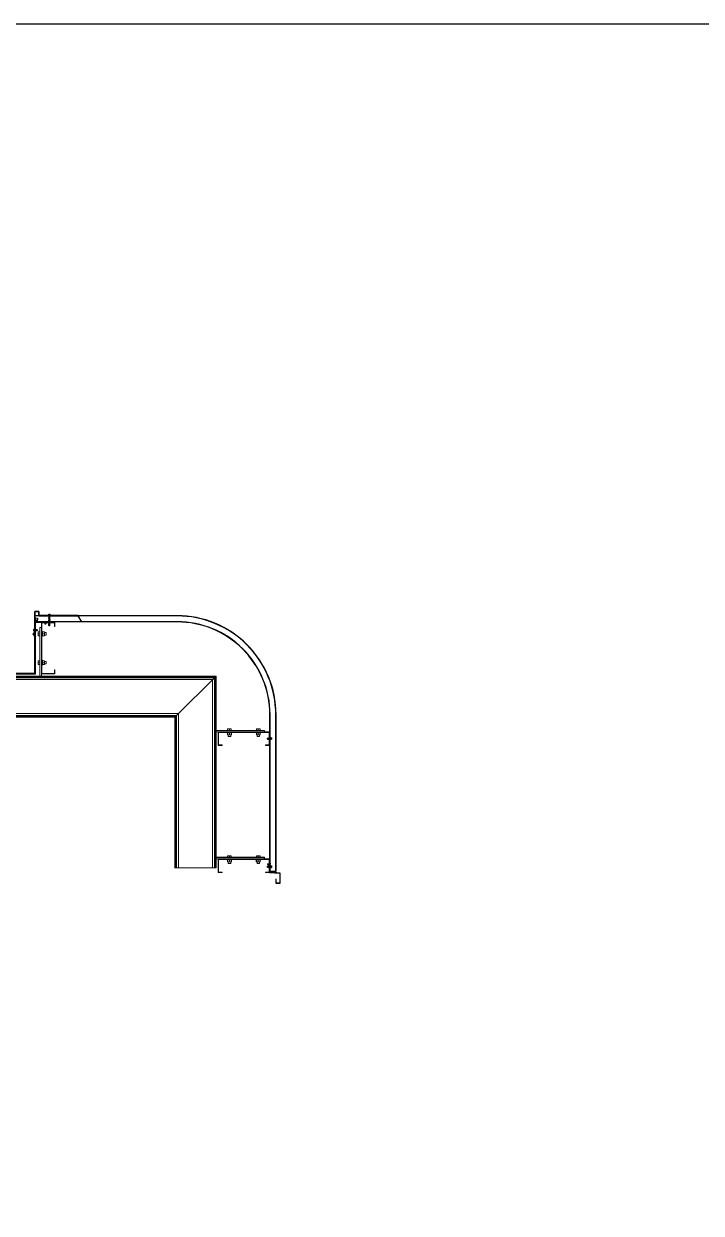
# Model space of a CAD drawing. Header units: inches. Extents: x 1359 to 46357, y -3807 to 191.
# Drawn here: x 23809.4 to 23842.3, y -957.1 to -899.3 of the extents above; entities that cross this region are included whole.
import ezdxf

# ---------------------------------------------------------------- set-up
doc = ezdxf.new("R2010")
doc.units = ezdxf.units.IN
doc.header["$MEASUREMENT"] = 0
doc.linetypes.add('DASHED2', pattern=[9.525, 6.35, -3.175])
for name, color, linetype, lineweight in [('Bolt', 1, 'Continuous', 0), ('Part', 1, 'Continuous', 0), ('S-STEEL-BEAM', 3, 'Continuous', 0)]:
    doc.layers.add(name, color=color, linetype=linetype, lineweight=lineweight)
for name, color, linetype in [('CAUTAO', 7, 'Continuous'), ('flashing', 6, 'Continuous'), ('ROOFING', 4, 'Continuous'), ('STRUCTURE', 1, 'Continuous')]:
    doc.layers.add(name, color=color, linetype=linetype)

# ---------------------------------------------------------------- blocks, each defined once
blk = doc.blocks.new('*A699')
at = {"layer": 'S-STEEL-BEAM', "color": 2, "linetype": 'Continuous', "lineweight": 0}
for p, q in [((538.553, 327.287), (537.753, 326.487)), ((538.553, 327.287), (538.553, 326.233)), ((538.483, 323.564), (538.483, 327.217)), ((538.521, 323.564), (538.521, 327.255)), ((538.537, 323.564), (538.537, 327.271)), ((537.753, 323.564), (537.753, 326.487)), ((537.769, 323.564), (537.769, 326.503)), ((537.785, 323.564), (537.785, 326.519)), ((537.823, 323.564), (537.823, 326.557)), ((538.553, 323.767), (538.553, 326.201)), ((538.553, 323.564), (538.553, 323.735)), ((538.553, 323.564), (537.753, 323.564))]:
    blk.add_line(p, q, dxfattribs=at)
blk = doc.blocks.new('*A704')
at = {"layer": 'S-STEEL-BEAM', "color": 2, "linetype": 'Continuous', "lineweight": 0}
for p, q in [((532.605, 327.287), (533.565, 327.287)), ((533.597, 327.287), (535.133, 327.287)), ((535.165, 327.287), (538.553, 327.287)), ((538.553, 327.287), (537.753, 326.487)), ((532.605, 327.271), (538.537, 327.271)), ((532.605, 327.255), (538.521, 327.255)), ((532.605, 327.217), (538.483, 327.217)), ((532.605, 326.557), (537.823, 326.557)), ((532.605, 326.519), (537.785, 326.519)), ((532.605, 326.503), (537.769, 326.503)), ((532.605, 326.487), (537.753, 326.487))]:
    blk.add_line(p, q, dxfattribs=at)
blk = doc.blocks.new('*A707')
at = {"layer": 'Bolt', "color": 7, "linetype": 'Continuous', "lineweight": 0}
for p, q in [((538.765, 326.185), (538.765, 326.195)), ((538.861, 326.185), (538.765, 326.185)), ((538.775, 326.145), (538.775, 326.185)), ((538.775, 326.145), (538.851, 326.145)), ((538.777, 326.233), (538.777, 326.265)), ((538.777, 326.265), (538.849, 326.265)), ((538.789, 326.113), (538.789, 326.145)), ((538.813, 326.233), (538.813, 326.265)), ((538.813, 326.145), (538.813, 326.185)), ((538.837, 326.113), (538.837, 326.145)), ((538.849, 326.233), (538.849, 326.265)), ((538.851, 326.145), (538.851, 326.185)), ((538.861, 326.185), (538.861, 326.195)), ((539.325, 326.185), (539.325, 326.195)), ((539.421, 326.185), (539.325, 326.185)), ((539.335, 326.145), (539.335, 326.185)), ((539.335, 326.145), (539.411, 326.145)), ((539.337, 326.233), (539.337, 326.265)), ((539.337, 326.265), (539.409, 326.265)), ((539.349, 326.113), (539.349, 326.145)), ((539.373, 326.233), (539.373, 326.265)), ((539.373, 326.145), (539.373, 326.185)), ((539.397, 326.113), (539.397, 326.145)), ((539.409, 326.233), (539.409, 326.265)), ((539.411, 326.145), (539.411, 326.185)), ((539.421, 326.185), (539.421, 326.195)), ((538.789, 326.113), (538.792, 326.113)), ((538.792, 326.113), (538.837, 326.113)), ((539.349, 326.113), (539.352, 326.113)), ((539.352, 326.113), (539.397, 326.113))]:
    blk.add_line(p, q, dxfattribs=at)
blk = doc.blocks.new('*A718')
at = {"layer": 'Bolt', "color": 7, "linetype": 'Continuous', "lineweight": 0}
for p, q in [((535.101, 328.143), (535.133, 328.143)), ((535.101, 328.071), (535.101, 328.143)), ((535.101, 328.107), (535.133, 328.107)), ((535.133, 328.071), (535.101, 328.071)), ((535.171, 328.155), (535.181, 328.155)), ((535.171, 328.059), (535.181, 328.059)), ((535.181, 328.155), (535.181, 328.059)), ((535.221, 328.145), (535.181, 328.145)), ((535.181, 328.107), (535.221, 328.107)), ((535.181, 328.069), (535.221, 328.069)), ((535.221, 328.069), (535.221, 328.145)), ((535.221, 328.131), (535.253, 328.131)), ((535.221, 328.083), (535.253, 328.083)), ((535.253, 328.086), (535.253, 328.131)), ((535.253, 328.083), (535.253, 328.086)), ((535.101, 327.583), (535.133, 327.583)), ((535.101, 327.511), (535.101, 327.583)), ((535.101, 327.547), (535.133, 327.547)), ((535.171, 327.595), (535.181, 327.595)), ((535.181, 327.595), (535.181, 327.499)), ((535.221, 327.585), (535.181, 327.585)), ((535.181, 327.547), (535.221, 327.547)), ((535.221, 327.509), (535.221, 327.585)), ((535.221, 327.571), (535.253, 327.571)), ((535.221, 327.523), (535.253, 327.523)), ((535.253, 327.526), (535.253, 327.571)), ((535.253, 327.523), (535.253, 327.526)), ((535.133, 327.511), (535.101, 327.511)), ((535.171, 327.499), (535.181, 327.499)), ((535.181, 327.509), (535.221, 327.509))]:
    blk.add_line(p, q, dxfattribs=at)
blk = doc.blocks.new('*A720')
at = {"layer": 'Bolt', "color": 7, "linetype": 'Continuous', "lineweight": 0}
for p, q in [((535.101, 328.143), (535.133, 328.143)), ((535.101, 328.071), (535.101, 328.143)), ((535.101, 328.107), (535.133, 328.107)), ((535.133, 328.071), (535.101, 328.071)), ((535.172, 328.155), (535.182, 328.155)), ((535.172, 328.059), (535.182, 328.059)), ((535.182, 328.155), (535.182, 328.059)), ((535.222, 328.145), (535.182, 328.145)), ((535.182, 328.107), (535.222, 328.107)), ((535.182, 328.069), (535.222, 328.069)), ((535.222, 328.069), (535.222, 328.145)), ((535.222, 328.131), (535.253, 328.131)), ((535.222, 328.083), (535.253, 328.083)), ((535.253, 328.086), (535.253, 328.131)), ((535.253, 328.083), (535.253, 328.086)), ((535.101, 327.583), (535.133, 327.583)), ((535.101, 327.511), (535.101, 327.583)), ((535.101, 327.547), (535.133, 327.547)), ((535.172, 327.595), (535.182, 327.595)), ((535.182, 327.595), (535.182, 327.499)), ((535.222, 327.585), (535.182, 327.585)), ((535.182, 327.547), (535.222, 327.547)), ((535.222, 327.509), (535.222, 327.585)), ((535.222, 327.571), (535.253, 327.571)), ((535.222, 327.523), (535.253, 327.523)), ((535.253, 327.526), (535.253, 327.571)), ((535.253, 327.523), (535.253, 327.526)), ((535.133, 327.511), (535.101, 327.511)), ((535.172, 327.499), (535.182, 327.499)), ((535.182, 327.509), (535.222, 327.509))]:
    blk.add_line(p, q, dxfattribs=at)
blk = doc.blocks.new('*A721')
at = {"layer": 'S-STEEL-BEAM', "color": 2, "linetype": 'Continuous', "lineweight": 0}
for p, q in [((535.165, 328.227), (535.133, 328.227)), ((535.133, 328.227), (535.133, 327.287)), ((535.165, 327.287), (535.133, 327.287)), ((535.165, 327.327), (535.165, 327.287))]:
    blk.add_line(p, q, dxfattribs=at)
blk = doc.blocks.new('*A728')
at = {"layer": 'Bolt', "color": 7, "linetype": 'Continuous', "lineweight": 0}
for p, q in [((538.765, 326.184), (538.765, 326.194)), ((538.861, 326.184), (538.765, 326.184)), ((538.775, 326.144), (538.775, 326.184)), ((538.775, 326.144), (538.851, 326.144)), ((538.777, 326.233), (538.777, 326.265)), ((538.777, 326.265), (538.849, 326.265)), ((538.789, 326.113), (538.789, 326.144)), ((538.813, 326.233), (538.813, 326.265)), ((538.813, 326.144), (538.813, 326.184)), ((538.837, 326.113), (538.837, 326.144)), ((538.849, 326.233), (538.849, 326.265)), ((538.851, 326.144), (538.851, 326.184)), ((538.861, 326.184), (538.861, 326.194)), ((539.325, 326.184), (539.325, 326.194)), ((539.421, 326.184), (539.325, 326.184)), ((539.335, 326.144), (539.335, 326.184)), ((539.335, 326.144), (539.411, 326.144)), ((539.337, 326.233), (539.337, 326.265)), ((539.337, 326.265), (539.409, 326.265)), ((539.349, 326.113), (539.349, 326.144)), ((539.373, 326.233), (539.373, 326.265)), ((539.373, 326.144), (539.373, 326.184)), ((539.397, 326.113), (539.397, 326.144)), ((539.409, 326.233), (539.409, 326.265)), ((539.411, 326.144), (539.411, 326.184)), ((539.421, 326.184), (539.421, 326.194)), ((538.789, 326.113), (538.792, 326.113)), ((538.792, 326.113), (538.837, 326.113)), ((539.349, 326.113), (539.352, 326.113)), ((539.352, 326.113), (539.397, 326.113))]:
    blk.add_line(p, q, dxfattribs=at)
blk = doc.blocks.new('*A731')
at = {"layer": 'S-STEEL-BEAM', "color": 2, "linetype": 'Continuous', "lineweight": 0}
for p, q in [((539.493, 326.233), (538.553, 326.233)), ((538.553, 326.201), (538.553, 326.233)), ((538.593, 326.201), (538.553, 326.201)), ((539.493, 326.201), (539.493, 326.233))]:
    blk.add_line(p, q, dxfattribs=at)
blk = doc.blocks.new('*A736')
at = {"layer": 'S-STEEL-BEAM', "color": 2, "linetype": 'Continuous', "lineweight": 0}
for p, q in [((538.593, 323.475), (538.593, 323.735)), ((538.593, 323.735), (539.593, 323.735)), ((539.587, 323.729), (538.599, 323.729)), ((538.599, 323.729), (538.599, 323.481)), ((539.587, 323.481), (539.587, 323.729)), ((539.593, 323.735), (539.593, 323.475)), ((538.593, 323.475), (538.673, 323.475)), ((538.599, 323.481), (538.673, 323.481)), ((538.673, 323.481), (538.673, 323.475)), ((539.513, 323.475), (539.513, 323.481)), ((539.513, 323.481), (539.587, 323.481)), ((539.593, 323.475), (539.513, 323.475))]:
    blk.add_line(p, q, dxfattribs=at)
blk = doc.blocks.new('*A737')
at = {"layer": 'S-STEEL-BEAM', "color": 2, "linetype": 'Continuous', "lineweight": 0}
for p, q in [((538.593, 325.941), (538.593, 326.201)), ((538.593, 326.201), (539.593, 326.201)), ((539.587, 326.195), (538.599, 326.195)), ((538.599, 326.195), (538.599, 325.947)), ((539.587, 325.947), (539.587, 326.195)), ((539.593, 326.201), (539.593, 325.941)), ((538.593, 325.941), (538.673, 325.941)), ((538.599, 325.947), (538.673, 325.947)), ((538.673, 325.947), (538.673, 325.941)), ((539.513, 325.941), (539.513, 325.947)), ((539.513, 325.947), (539.587, 325.947)), ((539.593, 325.941), (539.513, 325.941))]:
    blk.add_line(p, q, dxfattribs=at)
blk = doc.blocks.new('*A738')
at = {"layer": 'S-STEEL-BEAM', "color": 2, "linetype": 'Continuous', "lineweight": 0}
for p, q in [((535.165, 327.327), (535.165, 328.327)), ((535.165, 328.327), (535.425, 328.327)), ((535.419, 328.321), (535.171, 328.321)), ((535.171, 328.321), (535.171, 327.333)), ((535.419, 328.247), (535.419, 328.321)), ((535.425, 328.247), (535.419, 328.247)), ((535.425, 328.327), (535.425, 328.247)), ((535.425, 327.327), (535.165, 327.327)), ((535.171, 327.333), (535.419, 327.333)), ((535.419, 327.333), (535.419, 327.407)), ((535.419, 327.407), (535.425, 327.407)), ((535.425, 327.327), (535.425, 327.407))]:
    blk.add_line(p, q, dxfattribs=at)
blk = doc.blocks.new('*A746')
at = {"layer": 'S-STEEL-BEAM', "color": 2, "linetype": 'Continuous', "lineweight": 0}
for p, q in [((539.585, 323.727), (538.6, 323.727)), ((538.6, 323.727), (538.6, 323.482)), ((539.585, 323.482), (539.585, 323.727)), ((538.6, 323.482), (538.673, 323.482)), ((538.673, 323.482), (538.673, 323.481)), ((539.513, 323.481), (539.513, 323.482)), ((539.513, 323.482), (539.585, 323.482))]:
    blk.add_line(p, q, dxfattribs=at)
blk = doc.blocks.new('*A748')
at = {"layer": 'S-STEEL-BEAM', "color": 2, "linetype": 'Continuous', "lineweight": 0}
for p, q in [((535.417, 328.319), (535.172, 328.319)), ((535.172, 328.319), (535.172, 327.334)), ((535.417, 328.247), (535.417, 328.319)), ((535.419, 328.247), (535.417, 328.247)), ((535.172, 327.334), (535.417, 327.334)), ((535.417, 327.334), (535.417, 327.407)), ((535.417, 327.407), (535.419, 327.407))]:
    blk.add_line(p, q, dxfattribs=at)
blk = doc.blocks.new('*A749')
at = {"layer": 'S-STEEL-BEAM', "color": 2, "linetype": 'Continuous', "lineweight": 0}
for p, q in [((539.585, 326.194), (538.6, 326.194)), ((538.6, 326.194), (538.6, 325.949)), ((539.585, 325.949), (539.585, 326.194)), ((538.6, 325.949), (538.673, 325.949)), ((538.673, 325.949), (538.673, 325.947)), ((539.513, 325.947), (539.513, 325.949)), ((539.513, 325.949), (539.585, 325.949))]:
    blk.add_line(p, q, dxfattribs=at)
blk = doc.blocks.new('*A765')
at = {"layer": 'S-STEEL-BEAM', "color": 2, "linetype": 'Continuous', "lineweight": 0}
for p, q in [((539.493, 323.767), (538.553, 323.767)), ((538.553, 323.735), (538.553, 323.767)), ((538.593, 323.735), (538.553, 323.735)), ((539.493, 323.735), (539.493, 323.767))]:
    blk.add_line(p, q, dxfattribs=at)
blk = doc.blocks.new('*A768')
at = {"layer": 'Bolt', "color": 7, "linetype": 'Continuous', "lineweight": 0}
for p, q in [((538.765, 323.717), (538.765, 323.727)), ((538.861, 323.717), (538.765, 323.717)), ((538.775, 323.677), (538.775, 323.717)), ((538.775, 323.677), (538.851, 323.677)), ((538.777, 323.767), (538.777, 323.798)), ((538.777, 323.798), (538.849, 323.798)), ((538.789, 323.647), (538.789, 323.677)), ((538.789, 323.647), (538.792, 323.647)), ((538.792, 323.647), (538.837, 323.647)), ((538.813, 323.767), (538.813, 323.798)), ((538.813, 323.677), (538.813, 323.717)), ((538.837, 323.647), (538.837, 323.677)), ((538.849, 323.767), (538.849, 323.798)), ((538.851, 323.677), (538.851, 323.717)), ((538.861, 323.717), (538.861, 323.727)), ((539.325, 323.717), (539.325, 323.727)), ((539.421, 323.717), (539.325, 323.717)), ((539.335, 323.677), (539.335, 323.717)), ((539.335, 323.677), (539.411, 323.677)), ((539.337, 323.767), (539.337, 323.798)), ((539.337, 323.798), (539.409, 323.798)), ((539.349, 323.647), (539.349, 323.677)), ((539.349, 323.647), (539.352, 323.647)), ((539.352, 323.647), (539.397, 323.647)), ((539.373, 323.767), (539.373, 323.798)), ((539.373, 323.677), (539.373, 323.717)), ((539.397, 323.647), (539.397, 323.677)), ((539.409, 323.767), (539.409, 323.798)), ((539.411, 323.677), (539.411, 323.717)), ((539.421, 323.717), (539.421, 323.727))]:
    blk.add_line(p, q, dxfattribs=at)
blk = doc.blocks.new('*A771')
at = {"layer": 'Bolt', "color": 7, "linetype": 'Continuous', "lineweight": 0}
for p, q in [((538.765, 323.719), (538.765, 323.729)), ((538.861, 323.719), (538.765, 323.719)), ((538.775, 323.679), (538.775, 323.719)), ((538.775, 323.679), (538.851, 323.679)), ((538.777, 323.767), (538.777, 323.798)), ((538.777, 323.798), (538.849, 323.798)), ((538.789, 323.647), (538.789, 323.679)), ((538.789, 323.647), (538.792, 323.647)), ((538.792, 323.647), (538.837, 323.647)), ((538.813, 323.767), (538.813, 323.798)), ((538.813, 323.679), (538.813, 323.719)), ((538.837, 323.647), (538.837, 323.679)), ((538.849, 323.767), (538.849, 323.798)), ((538.851, 323.679), (538.851, 323.719)), ((538.861, 323.719), (538.861, 323.729)), ((539.325, 323.719), (539.325, 323.729)), ((539.421, 323.719), (539.325, 323.719)), ((539.335, 323.679), (539.335, 323.719)), ((539.335, 323.679), (539.411, 323.679)), ((539.337, 323.767), (539.337, 323.798)), ((539.337, 323.798), (539.409, 323.798)), ((539.349, 323.647), (539.349, 323.679)), ((539.349, 323.647), (539.352, 323.647)), ((539.352, 323.647), (539.397, 323.647)), ((539.373, 323.767), (539.373, 323.798)), ((539.373, 323.679), (539.373, 323.719)), ((539.397, 323.647), (539.397, 323.679)), ((539.409, 323.767), (539.409, 323.798)), ((539.411, 323.679), (539.411, 323.719)), ((539.421, 323.719), (539.421, 323.729))]:
    blk.add_line(p, q, dxfattribs=at)
blk = doc.blocks.new('*A693')
at = {"layer": 'S-STEEL-BEAM', "color": 2, "linetype": 'Continuous', "lineweight": 0}
for p, q in [((528.718, 327.957), (528.718, 328.282)), ((528.718, 328.282), (529.968, 328.282)), ((529.958, 328.272), (528.727, 328.272)), ((528.727, 328.272), (528.727, 327.966)), ((529.958, 327.966), (529.958, 328.272)), ((529.968, 328.282), (529.968, 327.957)), ((528.718, 327.957), (528.818, 327.957)), ((528.727, 327.966), (528.818, 327.966)), ((528.818, 327.966), (528.818, 327.957)), ((529.868, 327.957), (529.868, 327.966)), ((529.868, 327.966), (529.958, 327.966)), ((529.968, 327.957), (529.868, 327.957))]:
    blk.add_line(p, q, dxfattribs=at)
blk = doc.blocks.new('*A694')
at = {"layer": 'Bolt', "color": 7, "linetype": 'Continuous', "lineweight": 0}
for p, q in [((528.933, 328.26), (528.933, 328.272)), ((528.948, 328.322), (528.948, 328.361)), ((528.948, 328.361), (529.038, 328.361)), ((528.993, 328.322), (528.993, 328.361)), ((529.038, 328.322), (529.038, 328.361)), ((529.053, 328.26), (529.053, 328.272)), ((529.633, 328.26), (529.633, 328.272)), ((529.648, 328.322), (529.648, 328.361)), ((529.648, 328.361), (529.738, 328.361)), ((529.693, 328.322), (529.693, 328.361)), ((529.738, 328.322), (529.738, 328.361)), ((529.753, 328.26), (529.753, 328.272)), ((529.053, 328.26), (528.933, 328.26)), ((528.945, 328.21), (528.945, 328.26)), ((528.945, 328.21), (529.04, 328.21)), ((528.963, 328.172), (528.963, 328.21)), ((528.963, 328.172), (528.967, 328.172)), ((528.967, 328.172), (529.023, 328.172)), ((528.993, 328.21), (528.993, 328.26)), ((529.023, 328.172), (529.023, 328.21)), ((529.04, 328.21), (529.04, 328.26)), ((529.753, 328.26), (529.633, 328.26)), ((529.645, 328.21), (529.645, 328.26)), ((529.645, 328.21), (529.74, 328.21)), ((529.663, 328.172), (529.663, 328.21)), ((529.663, 328.172), (529.667, 328.172)), ((529.667, 328.172), (529.723, 328.172)), ((529.693, 328.21), (529.693, 328.26)), ((529.723, 328.172), (529.723, 328.21)), ((529.74, 328.21), (529.74, 328.26))]:
    blk.add_line(p, q, dxfattribs=at)
blk = doc.blocks.new('*A695')
at = {"layer": 'S-STEEL-BEAM', "color": 2, "linetype": 'Continuous', "lineweight": 0}
for p, q in [((528.718, 331.04), (528.718, 331.365)), ((528.718, 331.365), (529.968, 331.365)), ((529.958, 331.356), (528.727, 331.356)), ((528.727, 331.356), (528.727, 331.05)), ((529.958, 331.05), (529.958, 331.356)), ((529.968, 331.365), (529.968, 331.04)), ((528.718, 331.04), (528.818, 331.04)), ((528.727, 331.05), (528.818, 331.05)), ((528.818, 331.05), (528.818, 331.04)), ((529.868, 331.04), (529.868, 331.05)), ((529.868, 331.05), (529.958, 331.05)), ((529.968, 331.04), (529.868, 331.04))]:
    blk.add_line(p, q, dxfattribs=at)
blk = doc.blocks.new('*A696')
at = {"layer": 'S-STEEL-BEAM', "color": 2, "linetype": 'Continuous', "lineweight": 0}
for p, q in [((529.843, 328.322), (528.668, 328.322)), ((528.668, 328.282), (528.668, 328.322)), ((528.718, 328.282), (528.668, 328.282)), ((529.843, 328.282), (529.843, 328.322))]:
    blk.add_line(p, q, dxfattribs=at)
blk = doc.blocks.new('*A697')
at = {"layer": 'Bolt', "color": 7, "linetype": 'Continuous', "lineweight": 0}
for p, q in [((528.933, 328.262), (528.933, 328.272)), ((528.948, 328.322), (528.948, 328.361)), ((528.948, 328.361), (529.038, 328.361)), ((528.993, 328.322), (528.993, 328.361)), ((529.038, 328.322), (529.038, 328.361)), ((529.053, 328.262), (529.053, 328.272)), ((529.633, 328.262), (529.633, 328.272)), ((529.648, 328.322), (529.648, 328.361)), ((529.648, 328.361), (529.738, 328.361)), ((529.693, 328.322), (529.693, 328.361)), ((529.738, 328.322), (529.738, 328.361)), ((529.753, 328.262), (529.753, 328.272)), ((529.053, 328.262), (528.933, 328.262)), ((528.945, 328.212), (528.945, 328.262)), ((528.945, 328.212), (529.04, 328.212)), ((528.963, 328.172), (528.963, 328.212)), ((528.963, 328.172), (528.967, 328.172)), ((528.967, 328.172), (529.023, 328.172)), ((528.993, 328.212), (528.993, 328.262)), ((529.023, 328.172), (529.023, 328.212)), ((529.04, 328.212), (529.04, 328.262)), ((529.753, 328.262), (529.633, 328.262)), ((529.645, 328.212), (529.645, 328.262)), ((529.645, 328.212), (529.74, 328.212)), ((529.663, 328.172), (529.663, 328.212)), ((529.663, 328.172), (529.667, 328.172)), ((529.667, 328.172), (529.723, 328.172)), ((529.693, 328.212), (529.693, 328.262)), ((529.723, 328.172), (529.723, 328.212)), ((529.74, 328.212), (529.74, 328.262))]:
    blk.add_line(p, q, dxfattribs=at)
blk = doc.blocks.new('Short_Self_drilling')
at = {"layer": 'STRUCTURE', "color": 1, "linetype": 'Continuous'}
for p, q in [((6.4, 1.7), (-6.4, 1.7)), ((5.1, 3.8), (-5.1, 3.8)), ((-2.6, 2.9), (-5.1, 2.9)), ((-3.4, 3.8), (-3.4, 6.8)), ((3, 7.2), (-3, 7.2)), ((2.6, 2.9), (-2.6, 2.9)), ((-2.1, 2.8), (-2.1, 2.9)), ((6.3, 0), (0, 0)), ((2.2, 2.8), (2.2, 2.9)), ((2.2, -0.5), (2.2, 0)), ((5.1, 2.9), (2.6, 2.9)), ((3.4, 3.8), (3.4, 6.8)), ((3, -1.2), (-2.7, -0.2)), ((3, -2.7), (-2.7, -1.8)), ((3, -4.2), (-2.7, -3.3)), ((3, -5.8), (-2.7, -4.8)), ((3, -7.3), (-2.7, -6.3)), ((-1.9, -8), (-2.7, -7.9)), ((-2.1, -1.4), (-2.1, -0.9)), ((-2.1, -2.9), (-2.1, -2.4)), ((-2.1, -4.4), (-2.1, -3.9)), ((-2.1, -6), (-2.1, -5.4)), ((-2.1, -7.5), (-2.1, -7)), ((-2.1, -12.3), (-2.1, -8.5)), ((3, -8.8), (-1.1, -8.1)), ((2.1, -12.3), (2.1, -9.1)), ((2.2, -2), (2.2, -1.5)), ((2.2, -3.6), (2.2, -3)), ((2.2, -5.1), (2.2, -4.6)), ((2.2, -6.6), (2.2, -6.1)), ((2.2, -8.1), (2.2, -7.6))]:
    blk.add_line(p, q, dxfattribs=at)
blk.add_lwpolyline([(6.4, 1.3), (6.4, 1.7), (2.1, 2.8), (-2.1, 2.8), (-6.4, 1.7), (-6.4, 1.3)], close=True, dxfattribs=at)
for points in [[(-6.4, 1.3, -0.088869), (-6.3, 0), (0, 0)], [(-0.1, 3.8), (-0.3, 6.2, 0.338878), (-3.1, 6.2), (-3.3, 3.8)], [(3.3, 3.8), (3.1, 6.2, 0.338878), (0.3, 6.2), (0.1, 3.8)], [(2.1, -12.3), (0.2, -14.2, -0.333596), (-0.2, -14.2), (-2.1, -12.3)], [(-0.1, -14), (-1, -12.2, -0.148657), (-1.4, -11.2), (-2, -7.7, -0.815006), (-1.2, -7.8, 0.150833), (-0.8, -8.7)], [(2.1, -12.3), (1.7, -11.7, 0.52242), (0.9, -11.7), (-0.2, -14.2)]]:
    blk.add_lwpolyline(points, format="xyb", dxfattribs=at)
for points in [[(3, -1.2), (2.2, -1.5), (-2.1, -0.8), (-2.7, -0.2), (-2.4, 0)], [(3, -2.7), (2.2, -3), (-2.1, -2.4), (-2.7, -1.8), (-2.1, -1.4), (2.2, -2), (3, -2.7)], [(3, -4.2), (2.2, -4.6), (-2.1, -3.9), (-2.7, -3.3), (-2.1, -2.9), (2.2, -3.6), (3, -4.2)], [(3, -5.8), (2.2, -6.1), (-2.1, -5.4), (-2.7, -4.8), (-2.1, -4.4), (2.2, -5.1), (3, -5.8)], [(3, -7.3), (2.2, -7.6), (-2.1, -7), (-2.7, -6.3), (-2.1, -6), (2.2, -6.6), (3, -7.3)], [(-1.8, -8.5), (-2.1, -8.5), (-2.7, -7.9), (-2.1, -7.5), (-1.8, -7.5)], [(-1.3, -7.6), (2.2, -8.1), (3, -8.8)], [(-1.2, 0), (2.2, -0.5), (3, -1.2)], [(3, -8.8), (2.2, -9.1), (-0.8, -8.7)]]:
    blk.add_lwpolyline(points, dxfattribs=at)
for centre, radius, start, end in [((-5, 3.3), 0.455, 109.79487, 250.26739), ((-3, 6.8), 0.429, 90.03113, 180.03113), ((3, 6.8), 0.429, 0.03113, 90.03113), ((5.1, 3.3), 0.435, 279.72757, 80.33469), ((10, 0.2), 3.74, 162.29632, 182.61031)]:
    blk.add_arc(centre, radius, start, end, dxfattribs=at)
blk = doc.blocks.new('HFR-1')
at = {"layer": 'STRUCTURE', "color": 1, "linetype": 'Continuous'}
for p, q in [((-5.5, 0), (5.5, 0)), ((-5.2, 0.8), (-3.4, 1.5)), ((5.2, 0.8), (3.4, 1.5)), ((-2.4, -1.2), (-3, -1.6)), ((-3, -1.6), (-2.4, -1.9)), ((-2.4, -1.9), (-3, -2.3)), ((-3, -2.3), (-2.4, -2.6)), ((-2.4, -2.6), (-3, -3)), ((-3, -3), (-2.4, -3.3)), ((-2.4, -3.3), (-3, -3.7)), ((-3, -3.7), (-2.4, -4.1)), ((-2.4, -4.1), (-3, -4.4)), ((-3, -4.4), (-2.4, -4.8)), ((-2.4, -4.8), (-3, -5.1)), ((-3, -5.1), (-2.4, -5.5)), ((-2.4, -5.5), (-3, -5.8)), ((-3, -5.8), (-2.4, -6.2)), ((-2.4, -6.2), (-3, -6.6)), ((-3, -6.6), (-2.4, -6.9)), ((-2.4, -6.9), (-3, -7.3)), ((-3, -7.3), (-2.4, -7.6)), ((-2.4, -7.6), (-3, -8)), ((-3, -8), (-2.4, -8.3)), ((-2.4, -8.3), (-3, -8.7)), ((-3, -8.7), (-2.4, -9)), ((-2.4, -9), (-3, -9.4)), ((-3, -9.4), (-2.4, -9.7)), ((-2.4, -9.7), (-3, -10.1)), ((-3, -10.1), (-2.4, -10.5)), ((-2.4, -10.5), (-3, -10.8)), ((-3, -10.8), (-2.4, -11.2)), ((-2.4, -11.2), (-3, -11.5)), ((-3, -11.5), (-2.4, -11.9)), ((-2.9, -1.6), (2.9, -1.4)), ((-2.9, -2.3), (2.9, -2.1)), ((-2.9, -3), (2.9, -2.8)), ((-2.9, -3.7), (2.9, -3.6)), ((-2.9, -4.4), (2.9, -4.3)), ((-2.9, -5.1), (2.9, -5)), ((-2.9, -5.9), (2.9, -5.7)), ((-2.9, -6.6), (2.9, -6.4)), ((-2.9, -7.3), (2.9, -7.1)), ((-2.9, -8), (2.9, -7.8)), ((-2.9, -8.7), (2.9, -8.5)), ((-2.9, -9.4), (2.9, -9.2)), ((-2.9, -10.1), (1.5, -10)), ((-2.9, -10.8), (1.3, -10.7)), ((-2.9, -11.5), (0.9, -11.4)), ((-2.5, -17.4), (-2.5, -11.8)), ((-2.5, -17.4), (-2, -16.7)), ((-2.5, -17.4), (-0.2, -19.7)), ((2.4, -1.1), (-2.4, -1.2)), ((2.4, -1.8), (-2.4, -1.9)), ((-2.4, -1.9), (2.4, -1.8)), ((-2.4, -2.6), (2.4, -2.5)), ((2.4, -2.5), (-2.4, -2.6)), ((-2.4, -3.3), (2.4, -3.2)), ((2.4, -3.2), (-2.4, -3.3)), ((-2.4, -4.1), (2.4, -3.9)), ((2.4, -3.9), (-2.4, -4.1)), ((-2.4, -4.8), (2.4, -4.6)), ((2.4, -4.6), (-2.4, -4.8)), ((-2.4, -5.5), (2.4, -5.3)), ((2.4, -5.3), (-2.4, -5.5)), ((-2.4, -6.2), (2.4, -6)), ((2.4, -6), (-2.4, -6.2)), ((-2.4, -6.9), (2.4, -6.8)), ((2.4, -6.8), (-2.4, -6.9)), ((-2.4, -7.6), (2.4, -7.5)), ((2.4, -7.5), (-2.4, -7.6)), ((-2.4, -8.3), (2.4, -8.2)), ((2.4, -8.2), (-2.4, -8.3)), ((-2.4, -9), (2.4, -8.9)), ((2.4, -8.9), (-2.4, -9)), ((-2.4, -9.7), (2.4, -9.6)), ((2.4, -9.6), (-2.4, -9.7)), ((1.4, -10.3), (-2.4, -10.5)), ((-2.4, -10.5), (1.4, -10.3)), ((-2.4, -11.2), (1.1, -11.1)), ((1.1, -11.1), (-2.4, -11.2)), ((-2.4, -11.9), (0.4, -11.8)), ((-1, -16.7), (0.2, -19.7)), ((0.1, -19.4), (1.2, -17.3)), ((0.2, -19.7), (2.5, -17.4)), ((1.6, -16.1), (2.3, -10.2)), ((2.2, -10), (2.9, -10)), ((2.2, -11), (2.4, -11)), ((2.4, -11), (2.2, -11)), ((2.2, -11.4), (2.9, -11.4)), ((2.2, -11.7), (2.4, -11.7)), ((2.4, -10.3), (2.3, -10.3)), ((2.3, -10.3), (2.4, -10.3)), ((2.3, -10.7), (2.9, -10.7)), ((2.9, -1.4), (2.4, -1.1)), ((2.4, -1.8), (2.9, -1.4)), ((2.9, -2.1), (2.4, -1.8)), ((2.4, -2.5), (2.9, -2.1)), ((2.9, -2.8), (2.4, -2.5)), ((2.4, -3.2), (2.9, -2.8)), ((2.9, -3.6), (2.4, -3.2)), ((2.4, -3.9), (2.9, -3.6)), ((2.9, -4.3), (2.4, -3.9)), ((2.4, -4.6), (2.9, -4.3)), ((2.9, -5), (2.4, -4.6)), ((2.4, -5.3), (2.9, -5)), ((2.9, -5.7), (2.4, -5.3)), ((2.4, -6), (2.9, -5.7)), ((2.9, -6.4), (2.4, -6)), ((2.4, -6.8), (2.9, -6.4)), ((2.9, -7.1), (2.4, -6.8)), ((2.4, -7.5), (2.9, -7.1)), ((2.9, -7.8), (2.4, -7.5)), ((2.4, -8.2), (2.9, -7.8)), ((2.9, -8.5), (2.4, -8.2)), ((2.4, -8.9), (2.9, -8.5)), ((2.9, -9.2), (2.4, -8.9)), ((2.4, -9.6), (2.9, -9.2)), ((2.9, -10), (2.4, -9.6)), ((2.4, -10.3), (2.9, -10)), ((2.9, -10.7), (2.4, -10.3)), ((2.4, -11), (2.9, -10.7)), ((2.9, -11.4), (2.4, -11)), ((2.4, -11.7), (2.9, -11.4)), ((2.5, -17.4), (2.5, -11.7))]:
    blk.add_line(p, q, dxfattribs=at)
at = {"layer": 'STRUCTURE', "color": 1, "linetype": 'Continuous', "ltscale": 8}
for p in [(-3.4, 1.5), (3.4, 1.5)]:
    blk.add_line(p, (0, 1.5), dxfattribs=at)
at = {"layer": 'STRUCTURE', "color": 1, "linetype": 'DASHED2'}
for p in [(-1.9, 1.5), (1.9, 1.5)]:
    blk.add_line(p, (0, 0), dxfattribs=at)
at = {"layer": 'STRUCTURE', "color": 1, "linetype": 'Continuous', "ltscale": 8}
for centre, start, end in [((-4.7, 0.2), 130.41001, 194.80618), ((4.7, 0.2), 345.19382, 49.58999)]:
    blk.add_arc(centre, 0.801, start, end, dxfattribs=at)
at = {"layer": 'STRUCTURE', "color": 1, "linetype": 'Continuous'}
for centre, radius, start, end in [((-7.3, -9), 9.14, 58.06501, 78.8402), ((5.1, -3.8), 3.83, 84.20393, 134.36205), ((-1.5, -17.1), 0.59, 34.23018, 144.5641), ((0, -19.4), 0.331, 231.63478, 305.42875), ((-0.5, -10.1), 1.93, 296.60409, 355.39217), ((-0.6, -16), 2.2, 324.00482, 357.82685), ((1.9, -10.3), 0.444, 15.97616, 172.6971)]:
    blk.add_arc(centre, radius, start, end, dxfattribs=at)
blk = doc.blocks.new('A$C26A6701F')
at = {"layer": 'STRUCTURE', "color": 1, "linetype": 'Continuous'}
for p, q in [((0, 17.2), (1.3, 17.5)), ((0, 17.1), (0, 17.2)), ((0, 17.2), (4, 17.2)), ((4, 17.1), (0, 17.1)), ((3.9, 16.7), (0.1, 16.7)), ((0.4, 17.8), (3.6, 17.8)), ((0.4, 17.6), (1.2, 17.6)), ((0.9, 17.8), (0.9, 18.8)), ((1, 17.8), (1, 18.6)), ((1, 6.2), (2.8, 6.5)), ((1.3, 6.4), (1, 6.2)), ((1, 6.2), (1.3, 6.1)), ((1.3, 6), (1, 5.8)), ((1, 5.8), (2.8, 6)), ((1, 5.8), (1.3, 5.6)), ((1, 5.3), (2.8, 5.6)), ((1.3, 5.5), (1, 5.3)), ((1, 5.3), (1.3, 5.2)), ((1, 4.8), (2.8, 5.1)), ((1.3, 5), (1, 4.8)), ((1, 4.8), (1.3, 4.7)), ((1, 4.3), (2.8, 4.6)), ((1.3, 4.5), (1, 4.3)), ((1, 4.3), (1.3, 4.2)), ((1.3, 4.1), (1, 3.9)), ((1, 3.9), (2.8, 4.1)), ((1, 3.9), (1.3, 3.8)), ((1.3, 3.6), (1, 3.4)), ((1, 3.4), (2.3, 3.6)), ((1, 3.4), (1.3, 3.3)), ((1.1, 18.9), (2.9, 18.9)), ((1.2, 16.7), (1.1, 16.7)), ((1.1, 16.7), (1.4, 16.6)), ((1.1, 16.7), (1.4, 16.7)), ((1.1, 16.2), (2.9, 16.5)), ((1.4, 16.4), (1.1, 16.2)), ((1.1, 16.2), (1.4, 16.1)), ((1.1, 15.7), (2.9, 16)), ((1.4, 15.9), (1.1, 15.7)), ((1.1, 15.7), (1.4, 15.6)), ((1.4, 15.5), (1.1, 15.2)), ((1.1, 15.2), (2.9, 15.5)), ((1.1, 15.2), (1.4, 15.1)), ((1.4, 15), (1.1, 14.8)), ((1.1, 14.8), (2.9, 15)), ((1.1, 14.8), (1.4, 14.7)), ((1.1, 14.3), (2.9, 14.6)), ((1.4, 14.5), (1.1, 14.3)), ((1.1, 14.3), (1.4, 14.2)), ((1.1, 13.8), (2.9, 14.1)), ((1.4, 14), (1.1, 13.8)), ((1.1, 13.8), (1.4, 13.7)), ((1.4, 13.6), (1.1, 13.3)), ((1.1, 13.3), (2.9, 13.6)), ((1.1, 13.3), (1.4, 13.2)), ((1.1, 12.9), (2.9, 13.2)), ((1.4, 13.1), (1.1, 12.9)), ((1.1, 12.9), (1.4, 12.8)), ((1.1, 12.4), (2.9, 12.7)), ((1.4, 12.6), (1.1, 12.4)), ((1.1, 12.4), (1.4, 12.3)), ((1.1, 11.9), (2.9, 12.2)), ((1.4, 12.1), (1.1, 11.9)), ((1.1, 11.9), (1.4, 11.8)), ((1.4, 11.7), (1.1, 11.5)), ((1.1, 11.5), (2.9, 11.7)), ((1.1, 11.5), (1.4, 11.3)), ((1.1, 11), (2.9, 11.3)), ((1.4, 11.2), (1.1, 11)), ((1.1, 11), (1.3, 10.9)), ((1.1, 10.5), (2.9, 10.8)), ((1.4, 10.7), (1.1, 10.5)), ((1.1, 10.5), (1.3, 10.4)), ((1.1, 10), (2.9, 10.3)), ((1.3, 10.2), (1.1, 10)), ((1.1, 10), (1.3, 9.9)), ((1.3, 9.8), (1.1, 9.6)), ((1.1, 9.6), (2.9, 9.8)), ((1.1, 9.6), (1.3, 9.4)), ((1.1, 9.1), (2.8, 9.4)), ((1.3, 9.3), (1.1, 9.1)), ((1.1, 9.1), (1.3, 9)), ((1.1, 8.6), (2.8, 8.9)), ((1.3, 8.8), (1.1, 8.6)), ((1.1, 8.6), (1.3, 8.5)), ((1.1, 8.1), (2.8, 8.4)), ((1.3, 8.3), (1.1, 8.1)), ((1.1, 8.1), (1.3, 8)), ((1.3, 7.9), (1.1, 7.7)), ((1.1, 7.7), (2.8, 7.9)), ((1.1, 7.7), (1.3, 7.5)), ((1.1, 7.2), (2.8, 7.5)), ((1.3, 7.4), (1.1, 7.2)), ((1.1, 7.2), (1.3, 7.1)), ((1.1, 6.7), (2.8, 7)), ((1.3, 6.9), (1.1, 6.7)), ((1.1, 6.7), (1.3, 6.6)), ((1.2, 17.6), (2.8, 17.6)), ((1.3, 17.5), (1.3, 17.6)), ((1.3, 17.5), (2.7, 17.5)), ((1.3, 10.7), (1.3, 10.9)), ((1.3, 10.4), (2.7, 10.6)), ((2.7, 10.4), (1.3, 10.2)), ((1.3, 10.2), (1.3, 10.4)), ((1.3, 9.9), (2.7, 10.1)), ((2.7, 9.9), (1.3, 9.8)), ((1.3, 9.9), (1.3, 9.8)), ((1.3, 9.4), (2.7, 9.6)), ((2.6, 9.5), (1.3, 9.3)), ((1.3, 9.3), (1.3, 9.4)), ((1.3, 9), (2.7, 9.2)), ((2.6, 9), (1.3, 8.8)), ((1.3, 8.8), (1.3, 9)), ((1.3, 8.5), (2.7, 8.7)), ((2.6, 8.5), (1.3, 8.3)), ((1.3, 8.3), (1.3, 8.5)), ((1.3, 8), (2.7, 8.2)), ((2.6, 8), (1.3, 7.9)), ((1.3, 7.9), (1.3, 8)), ((1.3, 7.5), (2.7, 7.7)), ((2.6, 7.6), (1.3, 7.4)), ((1.3, 7.4), (1.3, 7.5)), ((1.3, 7.1), (2.7, 7.3)), ((2.6, 7.1), (1.3, 6.9)), ((1.3, 6.9), (1.3, 7.1)), ((1.3, 6.6), (2.7, 6.8)), ((2.6, 6.6), (1.3, 6.4)), ((1.3, 6.4), (1.3, 6.6)), ((1.3, 6.1), (2.6, 6.3)), ((2.6, 6.1), (1.3, 6)), ((1.3, 6), (1.3, 6.1)), ((1.3, 5.6), (2.6, 5.8)), ((2.6, 5.7), (1.3, 5.5)), ((1.3, 5.5), (1.3, 5.6)), ((1.3, 5.2), (2.6, 5.4)), ((2.6, 5.2), (1.3, 5)), ((1.3, 5), (1.3, 5.2)), ((1.3, 4.7), (2.6, 4.9)), ((2.6, 4.7), (1.3, 4.5)), ((1.3, 4.5), (1.3, 4.7)), ((1.3, 4.2), (2.6, 4.4)), ((2.6, 4.3), (1.3, 4.1)), ((1.3, 4.1), (1.3, 4.2)), ((1.3, 3.8), (2.6, 3.9)), ((1.3, 3.6), (1.3, 3.8)), ((2.3, 3.7), (1.3, 3.6)), ((1.3, 3.3), (2.2, 3.4)), ((1.3, 0.6), (1.3, 3.3)), ((1.3, 0.6), (1.4, 0.8)), ((1.3, 0.6), (1.9, 0)), ((1.4, 16.6), (2.4, 16.7)), ((2.7, 16.6), (1.4, 16.4)), ((1.4, 16.4), (1.4, 16.6)), ((1.4, 16.1), (2.7, 16.3)), ((2.7, 16.1), (1.4, 15.9)), ((1.4, 15.9), (1.4, 16.1)), ((1.4, 15.6), (2.7, 15.8)), ((2.7, 15.6), (1.4, 15.5)), ((1.4, 15.5), (1.4, 15.6)), ((1.4, 15.1), (2.7, 15.3)), ((2.7, 15.2), (1.4, 15)), ((1.4, 15), (1.4, 15.1)), ((1.4, 14.7), (2.7, 14.9)), ((2.7, 14.7), (1.4, 14.5)), ((1.4, 14.5), (1.4, 14.7)), ((1.4, 14.2), (2.7, 14.4)), ((2.7, 14.2), (1.4, 14)), ((1.4, 14), (1.4, 14.2)), ((1.4, 13.7), (2.7, 13.9)), ((2.7, 13.7), (1.4, 13.6)), ((1.4, 13.6), (1.4, 13.7)), ((1.4, 13.2), (2.7, 13.4)), ((2.7, 13.3), (1.4, 13.1)), ((1.4, 13.2), (1.4, 13.1)), ((1.4, 12.8), (2.7, 13)), ((2.7, 12.8), (1.4, 12.6)), ((1.4, 12.6), (1.4, 12.8)), ((1.4, 12.3), (2.7, 12.5)), ((2.7, 12.3), (1.4, 12.1)), ((1.4, 12.1), (1.4, 12.3)), ((1.4, 11.8), (2.7, 12)), ((2.7, 11.8), (1.4, 11.7)), ((1.4, 11.7), (1.4, 11.8)), ((1.4, 11.3), (2.7, 11.5)), ((2.7, 11.4), (1.4, 11.2)), ((1.4, 11.2), (1.4, 11.3)), ((1.3, 10.9), (2.7, 11.1)), ((2.7, 10.9), (1.4, 10.7)), ((1.7, 0.8), (2, 0)), ((1.9, 18.6), (2, 17.8)), ((2, 17.8), (2.1, 18.6)), ((2, 0), (2.6, 0.6)), ((2, 0.1), (2.3, 0.6)), ((2.4, 1), (2.6, 3.7)), ((2.6, 3.8), (2.5, 3.8)), ((2.5, 3.6), (2.8, 3.7)), ((2.5, 3.5), (2.6, 3.5)), ((2.6, 9.5), (2.7, 9.6)), ((2.6, 9.5), (2.8, 9.4)), ((2.6, 9), (2.6, 9.2)), ((2.6, 9), (2.8, 8.9)), ((2.6, 8.5), (2.6, 8.7)), ((2.6, 8.5), (2.8, 8.4)), ((2.6, 8), (2.6, 8.2)), ((2.6, 8), (2.8, 7.9)), ((2.6, 7.6), (2.6, 7.7)), ((2.6, 7.6), (2.8, 7.5)), ((2.6, 7.1), (2.6, 7.3)), ((2.6, 7.1), (2.8, 7)), ((2.6, 6.6), (2.6, 6.8)), ((2.6, 6.6), (2.8, 6.5)), ((2.6, 6.3), (2.8, 6.5)), ((2.6, 6.1), (2.6, 6.3)), ((2.6, 6.1), (2.8, 6)), ((2.6, 5.8), (2.8, 6)), ((2.6, 5.7), (2.6, 5.8)), ((2.6, 5.7), (2.8, 5.6)), ((2.6, 5.4), (2.8, 5.6)), ((2.6, 5.2), (2.6, 5.4)), ((2.6, 5.2), (2.8, 5.1)), ((2.6, 4.9), (2.8, 5.1)), ((2.6, 4.7), (2.6, 4.9)), ((2.6, 4.7), (2.8, 4.6)), ((2.6, 4.4), (2.8, 4.6)), ((2.6, 4.3), (2.6, 4.4)), ((2.8, 4.1), (2.6, 4.3)), ((2.6, 3.9), (2.8, 4.1)), ((2.6, 3.8), (2.6, 3.9)), ((2.8, 3.7), (2.6, 3.8)), ((2.6, 3.5), (2.8, 3.7)), ((2.6, 0.6), (2.6, 3.5)), ((2.7, 17.5), (2.7, 17.6)), ((2.7, 17.5), (4, 17.2)), ((2.7, 16.6), (2.7, 16.7)), ((2.7, 16.6), (2.9, 16.5)), ((2.7, 16.3), (2.9, 16.5)), ((2.7, 16.1), (2.7, 16.3)), ((2.7, 16.1), (2.9, 16)), ((2.7, 15.8), (2.9, 16)), ((2.7, 15.6), (2.7, 15.8)), ((2.7, 15.6), (2.9, 15.5)), ((2.7, 15.3), (2.9, 15.5)), ((2.7, 15.2), (2.7, 15.3)), ((2.7, 15.2), (2.9, 15)), ((2.7, 14.9), (2.9, 15)), ((2.7, 14.7), (2.7, 14.9)), ((2.7, 14.7), (2.9, 14.6)), ((2.7, 14.4), (2.9, 14.6)), ((2.7, 14.2), (2.7, 14.4)), ((2.7, 14.2), (2.9, 14.1)), ((2.7, 13.9), (2.9, 14.1)), ((2.7, 13.7), (2.7, 13.9)), ((2.7, 13.7), (2.9, 13.6)), ((2.7, 13.4), (2.9, 13.6)), ((2.7, 13.4), (2.7, 13.3)), ((2.7, 13.3), (2.9, 13.2)), ((2.7, 13), (2.9, 13.2)), ((2.7, 12.8), (2.7, 13)), ((2.7, 12.8), (2.9, 12.7)), ((2.7, 12.5), (2.9, 12.7)), ((2.7, 12.3), (2.7, 12.5)), ((2.7, 12.3), (2.9, 12.2)), ((2.7, 12), (2.9, 12.2)), ((2.7, 11.8), (2.7, 12)), ((2.7, 11.8), (2.9, 11.7)), ((2.7, 11.5), (2.9, 11.7)), ((2.7, 11.4), (2.7, 11.5)), ((2.7, 11.4), (2.9, 11.3)), ((2.7, 11.1), (2.9, 11.3)), ((2.7, 10.9), (2.7, 11.1)), ((2.7, 10.9), (2.9, 10.8)), ((2.7, 10.6), (2.9, 10.8)), ((2.7, 10.4), (2.7, 10.6)), ((2.7, 10.4), (2.9, 10.3)), ((2.7, 10.1), (2.9, 10.3)), ((2.7, 10.1), (2.7, 9.9)), ((2.7, 9.9), (2.9, 9.8)), ((2.7, 9.6), (2.9, 9.8)), ((2.7, 9.2), (2.8, 9.4)), ((2.7, 8.7), (2.8, 8.9)), ((2.7, 8.2), (2.8, 8.4)), ((2.7, 7.7), (2.8, 7.9)), ((2.7, 7.3), (2.8, 7.5)), ((2.7, 6.8), (2.8, 7)), ((2.8, 17.6), (3.6, 17.6)), ((3, 18.6), (3, 17.8)), ((3.1, 17.8), (3.1, 18.8)), ((4, 17.2), (4, 17.1))]:
    blk.add_line(p, q, dxfattribs=at)
for centre, major_axis, ratio, start_param, end_param in [((-1.1, 16.7), (-0.822, 0.822), 1, 3.915086, 4.236522), ((0.4, 17.7), (0.0956, 0.0956), 1, 0.954633, 3.757756), ((1.1, 18.8), (-0.0943, 0.0943), 1, -0.785398, 0.785398), ((1.5, 18), (0.508, 0.508), 1, 0.131933, 1.438864), ((1.5, 0.7), (0.111, 0.111), 1, 6.085329, 8.011019), ((1.9, 0.1), (0.0625, 0.0625), 1, 3.247504, 4.535451), ((2.5, 18), (0.508, 0.508), 1, 0.131933, 1.438864), ((1.8, 3.7), (0.363, 0.363), 1, 4.808661, 5.407478), ((2.4, 3.7), (0.0836, 0.0836), 1, 5.766736, 8.502032), ((1.8, 1), (0.416, 0.416), 1, 4.859665, 5.449971), ((2.9, 18.8), (-0.0943, 0.0943), 1, 3.926991, 5.497787), ((3.6, 17.7), (-0.1, 0.1), 1, 2.701137, 5.152845), ((5.1, 16.7), (-1.15, 0.17), 0.90746, -0.177273, 0.177273)]:
    blk.add_ellipse(centre, major_axis=major_axis, ratio=ratio, start_param=start_param, end_param=end_param, dxfattribs=at)
blk = doc.blocks.new('A$C598F7958')
at = {"layer": 'flashing'}
for points in [[(22.5727, 90.3289), (22.5727, 90.4433), (22.4571, 90.4433), (22.4571, 89.8737), (22.4016, 89.8092), (22.4796, 89.724), (22.484, 89.7277), (22.4103, 89.8082), (22.4628, 89.8704), (22.4628, 90.437), (22.567, 90.437), (22.567, 90.3228), (23.6529, 90.3228), (23.7507, 90.1536), (23.7556, 90.1565), (23.6563, 90.3282), (22.5727, 90.3289)], [(28.9712, 83.2024), (29.2541, 83.1763), (29.2541, 82.9044), (29.1513, 82.9044), (29.1513, 83.0139), (29.1455, 83.0139), (29.1455, 82.8987), (29.2598, 82.8987), (29.2598, 83.1816), (28.977, 83.2077), (28.977, 83.5466), (28.9712, 83.5466), (28.9712, 83.2024)]]:
    blk.add_lwpolyline(points, dxfattribs=at)
blk.add_lwpolyline([(20.0741, 90.3806), (20.4729, 90.3806), (20.4729, 88.721), (22.4628, 88.721), (22.4628, 90.1514), (22.8626, 90.1514), (22.8626, 90.1457), (22.4685, 90.1457), (22.4685, 88.7153), (20.4672, 88.7153), (20.4672, 90.3749), (20.0741, 90.3749)], close=True, dxfattribs=at)
at = {"layer": 'Part', "color": 1, "true_color": 0xfa0515}
blk.add_lwpolyline([(19.9884, 90.3749), (20.4672, 90.3749), (20.4672, 88.7153), (22.4685, 88.7153), (22.4685, 90.1457), (23.0169, 90.1457), (23.0169, 90.1343), (22.4799, 90.1343), (22.4799, 88.7039), (20.4557, 88.7039), (20.4557, 90.3635), (19.9884, 90.3635)], close=True, dxfattribs=at)
at = {"layer": 'ROOFING', "color": 3}
blk.add_lwpolyline([(22.463, 90.2638), (22.5314, 90.257), (22.5208, 90.1514), (22.463, 90.2638), (22.4689, 90.3228)], dxfattribs=at)
for points in [[(29.1427, 83.2334), (29.1427, 87.58, 0.4142136), (26.4055, 90.3171), (22.4684, 90.3171)], [(28.977, 83.2334), (29.1484, 83.2334), (29.1484, 87.58, 0.4142136), (26.4055, 90.3228), (22.4689, 90.3228)], [(28.9827, 83.2334), (28.9827, 87.58, 0.4142136), (26.4055, 90.1571), (22.5179, 90.1571)], [(28.977, 83.2334), (28.977, 87.58, 0.4142136), (26.4055, 90.1514), (22.5208, 90.1514)]]:
    blk.add_lwpolyline(points, format="xyb", dxfattribs=at)
at = {"lineweight": 0}
for name, p, xscale, yscale, zscale in [('*A738', (-741.8755, -378.9041), 1.428571428572468, 1.428571428571331, 1.428571428571428), ('*A748', (-741.8755, -378.9041), 1.428571428572468, 1.428571428571331, 1.428571428571428), ('*A718', (-741.8755, -378.9041), 1.428571428572468, 1.428571428571331, 1.428571428571428), ('*A720', (-741.8755, -378.9041), 1.428571428572468, 1.428571428571331, 1.428571428571428), ('*A721', (-741.8755, -378.9041), 1.428571428572468, 1.428571428571331, 1.428571428571428), ('*A704', (-741.8755, -378.9041), 1.428571428572468, 1.428571428571331, 1.428571428571428), ('*A699', (-741.8755, -378.9041), 1.428571428572468, 1.428571428571331, 1.428571428571428), ('*A731', (-741.8755, -378.9041), 1.428571428572468, 1.428571428571331, 1.428571428571428), ('*A707', (-741.8755, -378.9041), 1.428571428572468, 1.428571428571331, 1.428571428571428), ('*A728', (-741.8755, -378.9041), 1.428571428572468, 1.428571428571331, 1.428571428571428), ('*A737', (-741.8755, -378.9041), 1.428571428572468, 1.428571428571331, 1.428571428571428), ('*A695', (-576.7065, -291.6053), 1.142857142858702, 1.14285714285711, 1.142857142857143), ('*A749', (-741.8755, -378.9041), 1.428571428572468, 1.428571428571331, 1.428571428571428), ('*A765', (-741.8755, -378.9041), 1.428571428572468, 1.428571428571331, 1.428571428571428), ('*A696', (-576.7065, -291.6053), 1.142857142858702, 1.14285714285711, 1.142857142857143), ('*A736', (-741.8755, -378.9041), 1.428571428572468, 1.428571428571331, 1.428571428571428), ('*A693', (-576.7065, -291.6053), 1.142857142858702, 1.14285714285711, 1.142857142857143), ('*A746', (-741.8755, -378.9041), 1.428571428572468, 1.428571428571331, 1.428571428571428), ('*A768', (-741.8755, -378.9041), 1.428571428572468, 1.428571428571331, 1.428571428571428), ('*A771', (-741.8755, -378.9041), 1.428571428572468, 1.428571428571331, 1.428571428571428), ('*A694', (-576.7065, -291.6053), 1.142857142858702, 1.14285714285711, 1.142857142857143), ('*A697', (-576.7065, -291.6053), 1.142857142858702, 1.14285714285711, 1.142857142857143)]:
    blk.add_blockref(name, p, dxfattribs=dict(at, xscale=xscale, yscale=yscale, zscale=zscale))
at = {"color": 8, "extrusion": (0, 0, -1), "xscale": 0.00341051135546877, "yscale": 0.003410511367974323, "zscale": -0.003410511367401488}
blk.add_blockref('HFR-1', (-22.7572, 90.1514), dxfattribs=at)
at = {"color": 9, "linetype": 'Continuous', "xscale": 0.01714285714174216, "yscale": 0.01714285714174216, "zscale": 0.01714285714174216, "rotation": 359.962988330241}
blk.add_blockref('A$C26A6701F', (22.8268, 90.0424), dxfattribs=at)
at = {"color": 1}
for p, xscale, yscale, zscale, rotation in [((22.4571, 89.9192), 0.005485714291895504, 0.00548571429067124, 0.005485714289891639, 89.96887283431766), ((28.9827, 86.9141), -0.005485714285776181, 0.005485714282713161, 0.00548571428550141, 270.0311275456874), ((28.9827, 83.3608), -0.005485714285776181, 0.005485714282713161, 0.00548571428550141, 270.0311275456874)]:
    blk.add_blockref('Short_Self_drilling', p, dxfattribs=dict(at, xscale=xscale, yscale=yscale, zscale=zscale, rotation=rotation))
at = {"color": 8, "extrusion": (0, 0, -1), "xscale": 0.003410511356150892, "yscale": 0.003410511367974323, "zscale": -0.003410511367401488, "rotation": 90}
blk.add_blockref('HFR-1', (-28.9827, 83.4306), dxfattribs=at)

msp = doc.modelspace()

# ---------------------------------------------------------------- linework, layer by layer
at = {"layer": 'CAUTAO', "color": 8}
msp.add_lwpolyline([(23743.8231, -899.3405), (24252.5121, -899.3405), (24252.5121, -1098.5305), (23743.8231, -1098.5305)], close=True, dxfattribs=at)

# ---------------------------------------------------------------- next in the draw order: block references
at = {"color": 8, "xscale": 1.75, "yscale": 1.75, "zscale": 1.75}
msp.add_blockref('A$C598F7958', (23770.6419, -1086.1414), dxfattribs=at)

doc.saveas('drawing.dxf')
